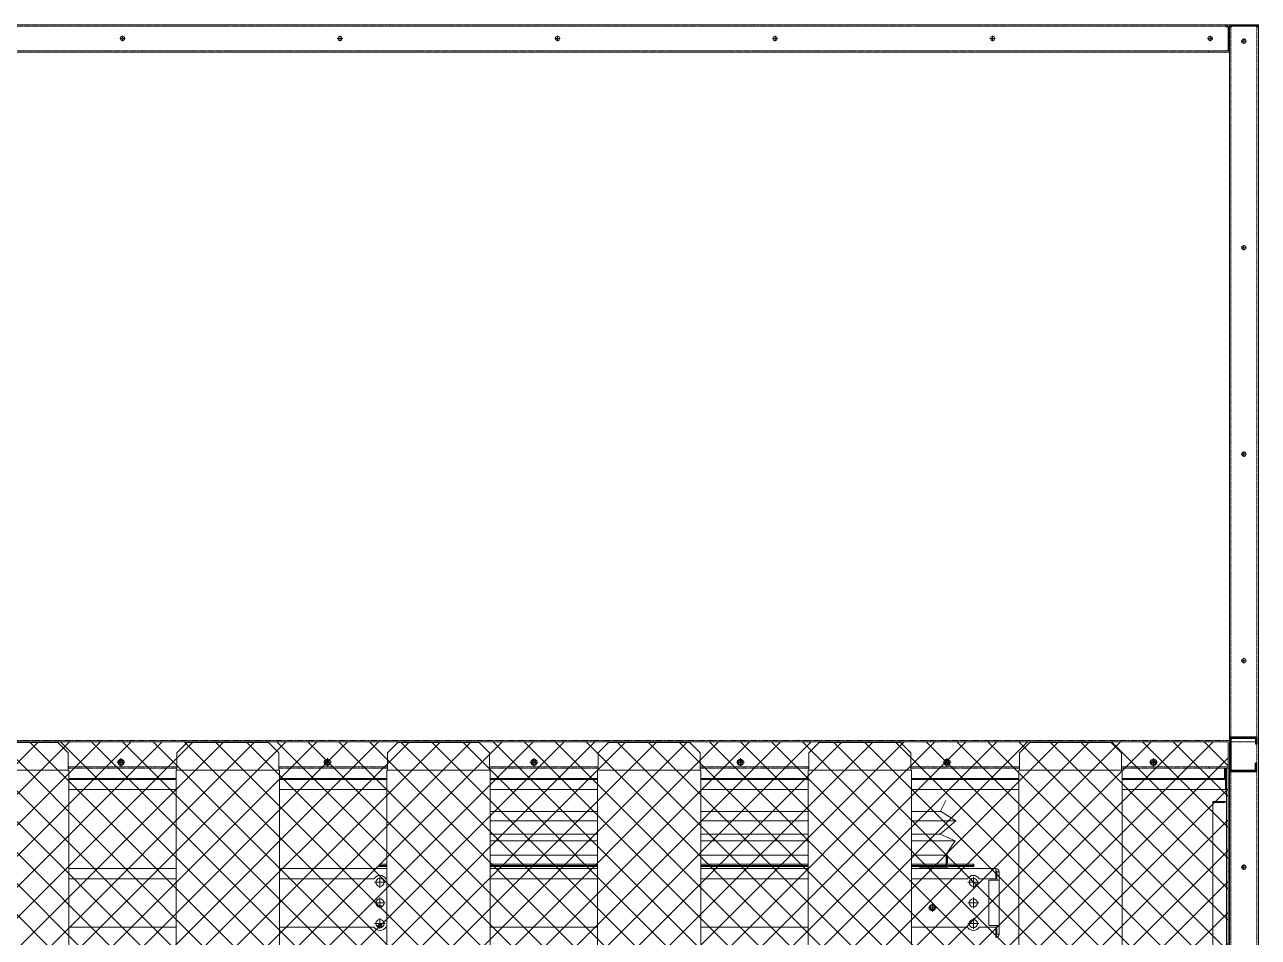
# Model space of a CAD drawing. Header units: millimetres. Extents: x -17070 to 37126, y -291348 to 36053.
# Drawn here: x 28504 to 30296, y 24714 to 26040 of the extents above; entities that cross this region are included whole.
import ezdxf

# ---------------------------------------------------------------- set-up
doc = ezdxf.new("R2010")
doc.units = ezdxf.units.MM
for name, pattern in [('CENTER', [2, 1.25, -0.25, 0.25, -0.25]), ('HIDDEN', [0.375, 0.25, -0.125]), ('HIDDENX2', [0.75, 0.5, -0.25])]:
    doc.linetypes.add(name, pattern=pattern)
doc.layers.add('center', color=1, linetype='CENTER')
doc.layers.add('HIDD', color=2, linetype='HIDDENX2')

# ---------------------------------------------------------------- blocks, each defined once
blk = doc.blocks.new('3753456')
at = {"color": 0, "lineweight": 5}
for p, q in [((337590.2, 91235.5), (337597.8, 91251)), ((337612.3, 91221.4), (337590.2, 91235.5)), ((337589.4, 91202.2), (337612.3, 91221.4)), ((337611.6, 91192.6), (337589.4, 91202.2)), ((337597.8, 91172), (337611.6, 91192.6))]:
    blk.add_line(p, q, dxfattribs=at)
blk = doc.blocks.new('435')
for p, q in [((-131382, 21088.8), (-131342, 21088.8)), ((-131382, 21088.8), (-131382, 21078.8)), ((-131380, 21078.8), (-131382, 21078.8)), ((-131380, 21086.8), (-131344, 21086.8)), ((-131380, 21086.8), (-131380, 21078.8)), ((-131344, 21086.8), (-131344, 21040.8)), ((-131342, 21088.8), (-131342, 21038.8)), ((-131342, 21088.8), (-131342, 21038.8)), ((-131382, 21038.8), (-131382, 21050.8)), ((-131382, 21050.8), (-131380, 21050.8)), ((-131342, 21038.8), (-131382, 21038.8)), ((-131380, 21040.8), (-131380, 21050.8)), ((-131344, 21040.8), (-131380, 21040.8))]:
    blk.add_line(p, q)
blk = doc.blocks.new('2')
at = {"lineweight": 5}
h = blk.add_hatch(dxfattribs=at)
h.set_pattern_fill('ANSI37', scale=10)
h.set_pattern_definition([(45, (-1299976.103, -465375.263), (-22.4506403, 22.4506403), []), (135, (-1299976.103, -465375.263), (-22.4506403, -22.4506403), [])])
h.paths.add_polyline_path([(27040.5, 24998.1), (27040.5, 22928.1), (30252.5, 22928.1), (30252.5, 24998.1)])
at = {"color": 7, "lineweight": 20, "ltscale": 0.280701}
for p, q in [((27043.6, 26040.1), (30249.4, 26040.1)), ((30249.6, 26040.1), (30249.4, 26040.1)), ((30249.4, 26037), (30249.4, 26040.1)), ((30249.6, 26040.1), (30249.6, 26040.1)), ((30257.6, 26040.1), (30257.6, 26037)), ((30296.5, 26040.1), (30257.6, 26040.1)), ((30296.5, 26038.5), (30257.6, 26038.5)), ((30296.5, 26037), (30296.5, 26040.1)), ((28646.5, 26024), (28646.5, 26016.2)), ((28962.5, 26024), (28962.5, 26016.2)), ((29278.5, 26024), (29278.5, 26016.2)), ((29594.5, 26024), (29594.5, 26016.2)), ((29910.5, 26024), (29910.5, 26016.2)), ((30226.5, 26024), (30226.5, 26016.2)), ((30249.4, 26037), (30252.5, 26037)), ((30250.5, 26038.1), (30250.5, 26037)), ((30252.5, 26003.2), (30252.5, 26037)), ((30252.5, 26036.7), (30253, 26036.7)), ((30253, 26036.7), (30253, 26002.1)), ((30254.5, 26037), (30257.6, 26037)), ((30254.5, 22995.2), (30254.5, 26037)), ((30254.5, 26036.8), (30254.5, 26036.7)), ((30254.5, 26036.8), (30254.5, 26036.7)), ((30254.5, 26036.8), (30254.5, 26036.7)), ((30256.6, 26038.1), (30257.6, 26038.1)), ((30296.5, 26037), (30293.4, 26037)), ((30296.5, 22995.2), (30296.5, 26037)), ((28642.6, 26020.1), (28650.4, 26020.1)), ((28958.6, 26020.1), (28966.4, 26020.1)), ((29274.6, 26020.1), (29282.4, 26020.1)), ((29590.6, 26020.1), (29598.4, 26020.1)), ((29906.6, 26020.1), (29914.4, 26020.1)), ((30222.6, 26020.1), (30230.4, 26020.1)), ((30271.6, 26016.1), (30279.4, 26016.1)), ((30275.5, 26020), (30275.5, 26012.2)), ((27040.5, 26000.1), (30252.5, 26000.1)), ((30271.6, 25716.1), (30279.4, 25716.1)), ((30275.5, 25720), (30275.5, 25712.2)), ((30254.5, 25653.5), (30254.5, 25653.5)), ((30254.5, 25653.5), (30254.5, 25653.5)), ((30254.5, 25645.4), (30254.5, 25645.3)), ((30254.5, 25645.4), (30254.5, 25645.3)), ((30271.6, 25416.1), (30279.4, 25416.1)), ((30275.5, 25420), (30275.5, 25412.2)), ((30271.6, 25116.1), (30279.4, 25116.1)), ((30275.5, 25120), (30275.5, 25112.2)), ((28638.4, 24968.6), (28650.1, 24968.6)), ((28640.3, 24968.1), (28648.1, 24968.1)), ((28644.2, 24974.5), (28644.2, 24962.8)), ((28938.4, 24968.6), (28950.1, 24968.6)), ((28940.3, 24968.1), (28948.1, 24968.1)), ((28944.2, 24974.5), (28944.2, 24962.8)), ((29238.4, 24968.6), (29250.1, 24968.6)), ((29240.3, 24968.1), (29248.1, 24968.1)), ((29244.2, 24974.5), (29244.2, 24962.8)), ((29538.4, 24968.6), (29550.1, 24968.6)), ((29540.3, 24968.1), (29548.1, 24968.1)), ((29544.2, 24974.5), (29544.2, 24962.8)), ((29838.4, 24968.6), (29850.1, 24968.6)), ((29840.3, 24968.1), (29848.1, 24968.1)), ((29844.2, 24974.5), (29844.2, 24962.8)), ((30138.4, 24968.6), (30150.1, 24968.6)), ((30140.3, 24968.1), (30148.1, 24968.1)), ((30144.2, 24974.5), (30144.2, 24962.8)), ((28724.5, 24945.1), (28568.5, 24945.1)), ((29030.5, 24945.1), (28874.5, 24945.1)), ((29336.5, 24945.1), (29180.5, 24945.1)), ((29642.5, 24945.1), (29486.5, 24945.1)), ((29948.5, 24945.1), (29792.5, 24945.1)), ((30247.1, 24945.1), (30098.5, 24945.1)), ((30247.1, 24960.1), (30247.1, 24945.1)), ((30247.1, 24947.1), (30250.2, 24947.1)), ((30248.6, 24928.7), (30248.6, 24960.1)), ((30250.2, 24960.1), (30250.2, 24923.6)), ((28568.5, 24943.3), (28724.5, 24943.3)), ((28724.5, 24928.9), (28568.5, 24928.9)), ((28874.5, 24943.3), (29030.5, 24943.3)), ((29030.5, 24928.9), (28874.5, 24928.9)), ((29180.5, 24943.3), (29336.5, 24943.3)), ((29336.5, 24928.9), (29180.5, 24928.9)), ((29486.5, 24943.3), (29642.5, 24943.3)), ((29642.5, 24928.9), (29486.5, 24928.9)), ((29792.5, 24943.3), (29948.5, 24943.3)), ((29948.5, 24928.9), (29792.5, 24928.9)), ((30098.5, 24943.3), (30248.6, 24943.3)), ((30248.6, 24928.9), (30098.5, 24928.9)), ((30250.2, 24928.7), (30248.6, 24928.7)), ((30230.2, 24910), (30230.2, 24911.4)), ((30230.2, 24911.4), (30246.7, 24911.4)), ((30230.2, 24910), (30246.7, 24910)), ((30230.2, 24148.7), (30230.2, 24910)), ((30250.2, 24911.5), (30247.4, 24911.5)), ((30250.2, 24923.6), (30250.2, 24911.5)), ((30250.2, 24911.5), (30250.2, 24214.1)), ((30250.2, 24842.1), (30251, 24842.1)), ((29020, 24817.1), (29020, 24820.3)), ((29030.5, 24820.3), (29020, 24820.3)), ((29336.5, 24833.7), (29180.5, 24833.7)), ((29336.5, 24820.3), (29180.5, 24820.3)), ((29642.5, 24833.7), (29486.5, 24833.7)), ((29642.5, 24820.3), (29486.5, 24820.3)), ((29843, 24833.7), (29792.5, 24833.7)), ((29843, 24820.3), (29792.5, 24820.3)), ((29843, 24833.7), (29843, 24818.7)), ((29843.4, 24833.7), (29845, 24833.7)), ((29843.4, 24833.7), (29843.4, 24821.8)), ((29845, 24833.7), (29845, 24821.8)), ((29883.4, 24820.3), (29846.5, 24820.3)), ((29883.4, 24820.3), (29883.4, 24817.1)), ((30275.5, 24820), (30275.5, 24812.2)), ((28724.5, 24814.3), (28568.5, 24814.3)), ((28724.5, 24814.1), (28568.5, 24814.1)), ((29030.5, 24814.3), (28874.5, 24814.3)), ((29030.5, 24814.1), (28874.5, 24814.1)), ((29030.5, 24818.7), (29020, 24818.7)), ((29030.5, 24817.1), (29020, 24817.1)), ((29020.5, 24801.9), (29020.5, 24786.3)), ((29180.5, 24818.7), (29336.5, 24818.7)), ((29180.5, 24817.1), (29336.5, 24817.1)), ((29336.5, 24814.1), (29180.5, 24814.1)), ((29486.5, 24818.7), (29642.5, 24818.7)), ((29486.5, 24817.1), (29642.5, 24817.1)), ((29642.5, 24814.1), (29486.5, 24814.1)), ((29792.5, 24818.7), (29843.4, 24818.7)), ((29792.5, 24817.1), (29843.4, 24817.1)), ((29915.3, 24814.1), (29792.5, 24814.1)), ((29805, 24815.9), (29842.2, 24815.9)), ((29805, 24815.9), (29805, 24814.1)), ((29845, 24815.9), (29842.2, 24815.9)), ((29843.4, 24815.9), (29843.4, 24818.7)), ((29843.4, 24815.9), (29845, 24815.9)), ((29845, 24815.9), (29845, 24814.1)), ((29846.2, 24818.7), (29883.4, 24818.7)), ((29846.2, 24817.1), (29883.4, 24817.1)), ((29883.4, 24818.7), (29846.5, 24818.7)), ((29882.5, 24801.9), (29882.5, 24786.3)), ((29915.3, 24814.1), (29915.3, 24799.1)), ((29915.3, 24808.9), (29916.8, 24808.9)), ((29920, 24809.4), (29916.8, 24809.4)), ((29916.8, 24797.1), (29916.8, 24809.4)), ((29920, 24809.4), (29920, 24797.1)), ((30254.5, 24810.3), (30252.5, 24810.3)), ((30252.9, 24432.7), (30252.9, 24810.3)), ((30271.6, 24816.1), (30279.4, 24816.1)), ((28568.5, 24799.1), (28724.5, 24799.1)), ((28874.5, 24799.1), (29011.8, 24799.1)), ((29012.7, 24794.1), (29028.3, 24794.1)), ((29029.1, 24799.1), (29030.5, 24799.1)), ((29180.5, 24799.1), (29336.5, 24799.1)), ((29486.5, 24799.1), (29642.5, 24799.1)), ((29792.5, 24799.1), (29873.8, 24799.1)), ((29874.7, 24794.1), (29890.3, 24794.1)), ((29891.1, 24799.1), (29915.3, 24799.1)), ((29905, 24731.1), (29905, 24797.1)), ((29905, 24797.1), (29914.8, 24797.1)), ((29914.8, 24797.1), (29920, 24797.1)), ((29920, 24797.1), (29919.9, 24797.1)), ((29920, 24797.1), (29920, 24718.8)), ((29020.5, 24771.9), (29020.5, 24756.3)), ((29882.5, 24771.9), (29882.5, 24756.3)), ((29012.7, 24764.1), (29028.3, 24764.1)), ((29817.1, 24757.1), (29828.8, 24757.1)), ((29823, 24763), (29823, 24751.3)), ((29874.7, 24764.1), (29890.3, 24764.1)), ((29012.7, 24734.1), (29028.3, 24734.1)), ((29020.5, 24741.9), (29020.5, 24726.3)), ((29874.7, 24734.1), (29890.3, 24734.1)), ((29882.5, 24741.9), (29882.5, 24726.3)), ((29914.8, 24731.1), (29905, 24731.1)), ((29914.8, 24731.1), (29920, 24731.1)), ((29920, 24731.1), (29916.8, 24731.1)), ((29916.8, 24718.8), (29916.8, 24731.1)), ((28724.5, 24729.1), (28568.5, 24729.1)), ((29011.8, 24729.1), (28874.5, 24729.1)), ((29030.5, 24729.1), (29029.1, 24729.1)), ((29336.5, 24729.1), (29180.5, 24729.1)), ((29642.5, 24729.1), (29486.5, 24729.1)), ((29873.8, 24729.1), (29792.5, 24729.1)), ((29915.3, 24729.1), (29891.1, 24729.1)), ((29915.3, 24729.1), (29915.3, 24719.3)), ((29915.3, 24719.3), (29915.3, 24714.1)), ((29915.3, 24719.3), (29916.8, 24719.3)), ((29920, 24718.8), (29916.8, 24718.8))]:
    blk.add_line(p, q, dxfattribs=at)
at = {"lineweight": 20}
for p, q in [((27040.5, 24998.1), (30252.5, 24998.1)), ((28434.5, 24997.1), (28552.5, 24997.1)), ((28567.5, 24982.1), (28552.5, 24997.1)), ((28567.5, 24957.1), (28567.5, 24982.1)), ((28725.5, 24982.1), (28740.5, 24997.1)), ((28725.5, 24957.1), (28725.5, 24982.1)), ((28740.5, 24997.1), (28858.5, 24997.1)), ((28873.5, 24982.1), (28858.5, 24997.1)), ((28873.5, 24957.1), (28873.5, 24982.1)), ((29031.5, 24982.1), (29046.5, 24997.1)), ((29031.5, 24957.1), (29031.5, 24982.1)), ((29046.5, 24997.1), (29164.5, 24997.1)), ((29179.5, 24982.1), (29164.5, 24997.1)), ((29179.5, 24957.1), (29179.5, 24982.1)), ((29337.5, 24982.1), (29352.5, 24997.1)), ((29337.5, 24957.1), (29337.5, 24982.1)), ((29352.5, 24997.1), (29470.5, 24997.1)), ((29485.5, 24982.1), (29470.5, 24997.1)), ((29485.5, 24957.1), (29485.5, 24982.1)), ((29643.5, 24982.1), (29658.5, 24997.1)), ((29643.5, 24957.1), (29643.5, 24982.1)), ((29658.5, 24997.1), (29776.5, 24997.1)), ((29791.5, 24982.1), (29776.5, 24997.1)), ((29791.5, 24957.1), (29791.5, 24982.1)), ((29949.5, 24982.1), (29964.5, 24997.1)), ((29949.5, 24957.1), (29949.5, 24982.1)), ((29964.5, 24997.1), (30082.5, 24997.1)), ((30097.5, 24982.1), (30082.5, 24997.1)), ((30097.5, 24957.1), (30097.5, 24982.1)), ((30252.5, 24998.1), (30252.5, 22928.1)), ((28568.5, 24957.1), (28418.5, 24957.1)), ((28568.5, 22974.1), (28568.5, 24957.1)), ((28724.5, 22974.1), (28724.5, 24957.1)), ((28874.5, 24957.1), (28724.5, 24957.1)), ((28874.5, 22974.1), (28874.5, 24957.1)), ((29030.5, 22974.1), (29030.5, 24957.1)), ((29180.5, 24957.1), (29030.5, 24957.1)), ((29180.5, 22974.1), (29180.5, 24957.1)), ((29336.5, 22974.1), (29336.5, 24957.1)), ((29486.5, 24957.1), (29336.5, 24957.1)), ((29486.5, 22974.1), (29486.5, 24957.1)), ((29642.5, 22974.1), (29642.5, 24957.1)), ((29792.5, 24957.1), (29642.5, 24957.1)), ((29792.5, 22974.1), (29792.5, 24957.1)), ((29948.5, 22974.1), (29948.5, 24957.1)), ((30098.5, 24957.1), (29948.5, 24957.1)), ((30098.5, 22974.1), (30098.5, 24957.1)), ((30254.5, 22965.1), (30254.5, 24960.1))]:
    blk.add_line(p, q, dxfattribs=at)
at = {"color": 0, "lineweight": 20}
for p, q in [((29336.5, 24897.2), (29180.5, 24897.2)), ((29642.5, 24897.2), (29486.5, 24897.2)), ((29834.9, 24897.2), (29792.5, 24897.2)), ((29180.5, 24883.2), (29336.5, 24883.2)), ((29486.5, 24883.2), (29642.5, 24883.2)), ((29792.5, 24883.2), (29857, 24883.2)), ((29180.5, 24864), (29336.5, 24864)), ((29486.5, 24864), (29642.5, 24864)), ((29792.5, 24864), (29834.1, 24864)), ((29336.5, 24854.4), (29180.5, 24854.4)), ((29642.5, 24854.4), (29486.5, 24854.4)), ((29856.3, 24854.4), (29792.5, 24854.4))]:
    blk.add_line(p, q, dxfattribs=at)
at = {"color": 7, "lineweight": 20, "ltscale": 0.280701}
for centre, radius in [((28646.5, 26020.1), 3), ((28962.5, 26020.1), 3), ((29278.5, 26020.1), 3), ((29594.5, 26020.1), 3), ((29910.5, 26020.1), 3), ((30226.5, 26020.1), 3), ((30275.5, 26016.1), 3), ((30275.5, 25716.1), 3), ((30275.5, 25416.1), 3), ((30275.5, 25116.1), 3), ((28644.2, 24968.6), 4.5), ((28644.2, 24968.1), 3), ((28944.2, 24968.6), 4.5), ((28944.2, 24968.1), 3), ((29244.2, 24968.6), 4.5), ((29244.2, 24968.1), 3), ((29544.2, 24968.6), 4.5), ((29544.2, 24968.1), 3), ((29844.2, 24968.6), 4.5), ((29844.2, 24968.1), 3), ((30144.2, 24968.6), 4.5), ((30144.2, 24968.1), 3), ((30275.5, 24816.1), 3), ((29020.5, 24794.1), 6), ((29882.5, 24794.1), 6), ((29020.5, 24764.1), 6), ((29882.5, 24764.1), 6), ((29823, 24757.1), 4.5), ((29823, 24757.1), 3), ((29020.5, 24734.1), 6), ((29882.5, 24734.1), 6)]:
    blk.add_circle(centre, radius, dxfattribs=at)
at = {"color": 7, "lineweight": 20}
for centre in [(28646.5, 26020.1), (28962.5, 26020.1), (29278.5, 26020.1), (29594.5, 26020.1), (29910.5, 26020.1), (30226.5, 26020.1), (30275.5, 26016.1), (30275.5, 25716.1), (30275.5, 25416.1), (30275.5, 25116.1), (30275.5, 24816.1)]:
    blk.add_circle(centre, 3, dxfattribs=at)
at = {"color": 7, "lineweight": 20, "ltscale": 0.280701}
for centre, radius, start, end in [((30249.4, 26037), 3.1, 0, 90), ((30249.4, 26037), 1.5, 0, 90), ((30249.6, 26036.7), 3.4, 0, 90), ((30257.6, 26037), 3.1, 90, 180), ((30257.6, 26037), 1.5, 90, 180), ((30249.6, 26036.7), 1.4, 24.2172, 49.9948), ((29846.5, 24821.8), 3.1, 180, 270), ((29846.5, 24821.8), 1.5, 180, 270), ((29020.5, 24794.1), 10, 29.9997, 150.0003), ((29846.2, 24815.9), 2.8, 90, 180), ((29841.4, 24814.8), 3.97, 48.5624, 60.7225), ((29846.2, 24815.9), 1.2, 90, 180), ((29882.5, 24794.1), 10, 29.9997, 150.0003), ((29914.8, 24808.9), 5.2, 5.5181, 84.4823), ((29914.8, 24808.9), 2, 0, 75.5225), ((29020.5, 24734.1), 10, 210.0003, 329.9997), ((29882.5, 24734.1), 10, 210.0003, 329.9997), ((29914.8, 24719.3), 2, 284.4775, 0), ((29914.8, 24719.3), 5.2, 275.5177, 354.4827)]:
    blk.add_arc(centre, radius, start, end, dxfattribs=at)
at = {"color": 7, "lineweight": 20, "ltscale": 0.280701, "extrusion": (0, 0, -1)}
for centre, major_axis, ratio, start_param, end_param in [((28944.2, 24943.1), (3, 0), 0.681998, 3.252347, 4.712389), ((28944.2, 24943.1), (-3, 0), 0.681998, 1.570796, 3.030838), ((29244.2, 24943.1), (3, 0), 0.681998, 3.252347, 4.712389), ((29244.2, 24943.1), (-3, 0), 0.681998, 1.570796, 3.030838), ((29544.2, 24943.1), (3, 0), 0.681998, 3.252347, 4.712389), ((29544.2, 24943.1), (-3, 0), 0.681998, 1.570796, 3.030838), ((29844.2, 24943.1), (3, 0), 0.681998, 3.252347, 4.712389), ((29844.2, 24943.1), (-3, 0), 0.681998, 1.570796, 3.030838), ((30144.2, 24943.1), (3, 0), 0.681998, 3.252347, 4.712389), ((30144.2, 24943.1), (-3, 0), 0.681998, 1.570796, 3.030838), ((28944.2, 24941.9), (3, 0), 0.681998, 3.892713, 4.712389), ((28944.2, 24940.4), (4.5, 0), 0.681998, 4.340329, 5.084449), ((28944.2, 24941.9), (-3, 0), 0.681998, 1.570796, 2.390473), ((29244.2, 24941.9), (3, 0), 0.681998, 3.892713, 4.712389), ((29244.2, 24940.4), (4.5, 0), 0.681998, 4.340329, 5.084449), ((29244.2, 24941.9), (-3, 0), 0.681998, 1.570796, 2.390473), ((29544.2, 24941.9), (3, 0), 0.681998, 3.892713, 4.712389), ((29544.2, 24940.4), (4.5, 0), 0.681998, 4.340329, 5.084449), ((29544.2, 24941.9), (-3, 0), 0.681998, 1.570796, 2.390473), ((29844.2, 24941.9), (3, 0), 0.681998, 3.892713, 4.712389), ((29844.2, 24940.4), (4.5, 0), 0.681998, 4.340329, 5.084449), ((29844.2, 24941.9), (-3, 0), 0.681998, 1.570796, 2.390473), ((30144.2, 24941.9), (3, 0), 0.681998, 3.892713, 4.712389), ((30144.2, 24940.4), (4.5, 0), 0.681998, 4.340329, 5.084449), ((30144.2, 24941.9), (-3, 0), 0.681998, 1.570796, 2.390473), ((30246.7, 24912.4), (1.5, 0), 0.681998, 1.127886, 1.570796), ((30246.7, 24912.4), (3.5, 0), 0.681998, 0.397451, 1.570796), ((30251, 24840.9), (1.5, 0), 0.838671, 4.712389, 6.283185), ((29914.8, 24808), (-2, 0), 0.600899, 1.823477, 2.303446), ((29020.5, 24758.1), (-3, 0), 0.799325, 0.317912, 0.5), ((29020.5, 24760), (-3, 0), 0.799325, 5.681015, 5.870646), ((29020.5, 24758.1), (-3, 0), 0.799325, 0.5, 2.823881), ((29020.5, 24762), (-4.5, 0), 0.799325, 4.062751, 5.362027), ((29020.5, 24760), (-3, 0), 0.799325, 3.554132, 3.745782), ((29020.5, 24730.5), (-3, 0), 0.799325, 0.000029, 0.5), ((29020.5, 24730.5), (-3, 0), 0.799325, 4.804788, 6.283214), ((29020.5, 24732.5), (-3, 0), 0.799325, 3.554132, 5.870646), ((29020.5, 24730.5), (-3, 0), 0.799325, 0.5, 3.141622), ((29020.5, 24734.4), (-4.5, 0), 0.799325, 4.062751, 5.362027), ((29020.5, 24730.5), (-3, 0), 0.799325, 3.141622, 4.619963)]:
    blk.add_ellipse(centre, major_axis=major_axis, ratio=ratio, start_param=start_param, end_param=end_param, dxfattribs=at)
at = {"layer": 'center', "lineweight": 20}
for p, q in [((30296.5, 26040.1), (26996.5, 26040.1)), ((30254.5, 26040.1), (30254.5, 22965.3)), ((30296.5, 26040.1), (30296.5, 22840.1)), ((30254.5, 26000.1), (27038.5, 26000.1)), ((30254.5, 25000.1), (27038.5, 25000.1)), ((28725.5, 24960.1), (28567.5, 24960.1)), ((29031.5, 24960.1), (28873.5, 24960.1)), ((29337.5, 24960.1), (29179.5, 24960.1)), ((29643.5, 24960.1), (29485.5, 24960.1)), ((29949.5, 24960.1), (29791.5, 24960.1)), ((30254.5, 24960.1), (30097.5, 24960.1))]:
    blk.add_line(p, q, dxfattribs=at)
at = {"layer": 'HIDD', "linetype": 'HIDDEN', "lineweight": 20}
for p, q in [((30252.5, 26038.1), (27038.5, 26038.1)), ((30252.5, 26038.1), (30252.5, 26002.1)), ((30256.5, 26038.1), (30294.5, 26038.1)), ((30256.5, 26038.1), (30256.5, 25002.1)), ((30294.5, 26038.1), (30294.5, 25002.1)), ((30254.5, 26002.1), (27038.5, 26002.1)), ((30224.5, 26002.1), (30224.5, 26000.1)), ((30252.5, 24998.1), (27040.5, 24998.1)), ((30252.5, 24998.1), (30252.5, 24962.1)), ((30256.5, 24998.3), (30294.5, 24998.3)), ((30256.5, 24998.3), (30256.5, 22967.3)), ((30294.5, 24998.3), (30294.5, 22967.3)), ((28725.5, 24962.1), (28567.5, 24962.1)), ((29031.5, 24962.1), (28873.5, 24962.1)), ((29337.5, 24962.1), (29179.5, 24962.1)), ((29643.5, 24962.1), (29485.5, 24962.1)), ((29949.5, 24962.1), (29791.5, 24962.1)), ((30252.5, 24962.1), (30097.5, 24962.1)), ((30224.5, 24962.1), (30224.5, 24960.1))]:
    blk.add_line(p, q, dxfattribs=at)
at = {"lineweight": 20, "xscale": -1}
blk.add_blockref('435', (-101087.5, 3916.3), dxfattribs=at)
at = {"color": 0, "lineweight": 20}
blk.add_blockref('3753456', (-307755.3, -66338.2), dxfattribs=at)

msp = doc.modelspace()

# ---------------------------------------------------------------- block references
msp.add_blockref('2', (0, 0))

doc.saveas('drawing.dxf')
